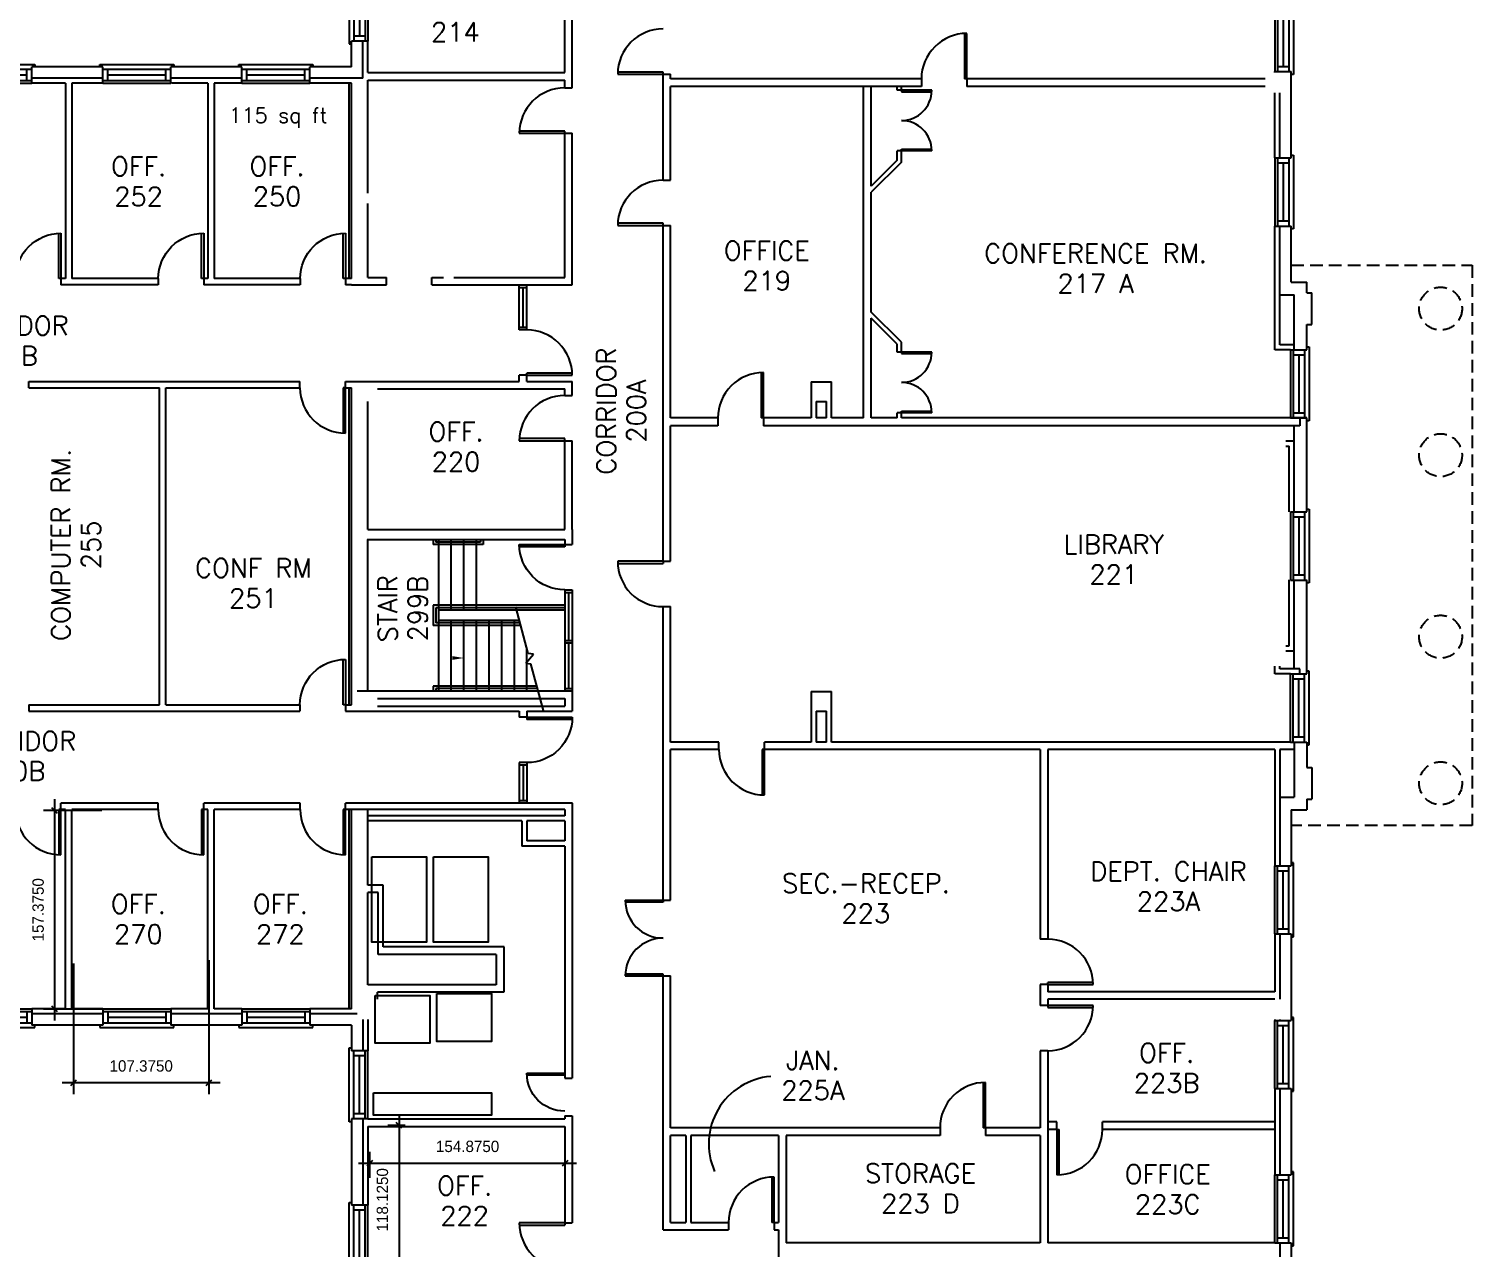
# Model space of a CAD drawing. Extents: x 481 to 2778, y 95 to 2621.
# Drawn here: x 1634 to 2778, y 801 to 1768 of the extents above; entities that cross this region are included whole.
import ezdxf
from ezdxf.enums import TextEntityAlignment as Align

# ---------------------------------------------------------------- set-up
doc = ezdxf.new("R2010")
doc.units = 0
doc.header["$LTSCALE"] = 40
doc.header["$MEASUREMENT"] = 0
doc.linetypes.add('HIDDEN', pattern=[0.375, 0.25, -0.125])
doc.layers.get('0').update_dxf_attribs({"linetype": 'CONTINUOUS'})
doc.layers.get('DEFPOINTS').update_dxf_attribs({"linetype": 'CONTINUOUS'})
for name, color, linetype in [('A-AREA-IDEN', 3, 'CONTINUOUS'), ('A-CONC', 2, 'HIDDEN'), ('A-DOOR', 7, 'CONTINUOUS'), ('A-FLOR-STRS', 7, 'CONTINUOUS'), ('A-GLAZ', 2, 'CONTINUOUS'), ('A-STRS-RAIL', 7, 'CONTINUOUS'), ('A-WALL', 2, 'CONTINUOUS'), ('NEW_BATH', 7, 'CONTINUOUS')]:
    doc.layers.add(name, color=color, linetype=linetype)
doc.styles.add('SIMPLEX', font='simplex', dxfattribs={"height": 23})
doc.dimstyles.get("Standard").update_dxf_attribs({"dimtxt": 0.18, "dimasz": 0.18, "dimexe": 0.18, "dimexo": 0.0625, "dimgap": 0.09, "dimtad": 0, "dimtih": 1, "dimtoh": 1, "dimdec": 4, "dimzin": 0, "dimdsep": 46, "dimtxsty": 'Standard', "dimcen": 0.09, "dimadec": 0, "dimazin": 0, "dimtfac": 1, "dimtdec": 4, "dimtofl": 0, "dimtmove": 0, "dimatfit": 3, "dimfxl": 0, "dimtolj": 1, "dimtzin": 0, "dimarcsym": 0})

# ---------------------------------------------------------------- blocks, each defined once
blk = doc.blocks.new('Q')
at = {"layer": 'A-STRS-RAIL', "style": 'SIMPLEX'}
for tag, p in [('ROOM', (2.01, 4.02)), ('NUMBER', (2.01, -15.09))]:
    blk.add_attdef(tag, text='', height=12, dxfattribs=at).set_placement(p, align=Align.CENTER)
blk = doc.blocks.new('WDO')
at = {"layer": 'A-GLAZ'}
for p, q in [((2681.4, 408.1), (2681.4, 462.1)), ((2683.6, 408.1), (2683.6, 462.1)), ((2683.6, 458.1), (2692.6, 458.1)), ((2688.1, 412.1), (2688.1, 458.1)), ((2692.6, 408.1), (2692.6, 462.1)), ((2696.3, 464.4), (2694.4, 464.4)), ((2696.3, 405.8), (2696.3, 464.4)), ((2683.6, 412.1), (2692.6, 412.1)), ((2694.4, 405.8), (2696.3, 405.8))]:
    blk.add_line(p, q, dxfattribs=at)
at = {"layer": 'A-WALL'}
for p, q in [((2681.4, 462.1), (2694.4, 462.1)), ((2681.4, 408.1), (2694.4, 408.1))]:
    blk.add_line(p, q, dxfattribs=at)
blk = doc.blocks.new('AD03A', base_point=(6.133, 5.024))
for p, q in [((6.133, 6.024), (6.133, 5.024)), ((6.182, 5.024), (6.182, 6.022)), ((6.133, 5.024), (6.182, 5.024))]:
    blk.add_line(p, q)
blk.add_arc((6.133, 5.024), 1, 0, 90)
blk = doc.blocks.new('AD05A', base_point=(203.035, 424.492))
for p, q in [((203.035, 424.492), (203.084, 424.492)), ((203.035, 424.492), (203.035, 423.492)), ((203.084, 423.493), (203.084, 424.492))]:
    blk.add_line(p, q)
blk.add_arc((203.035, 424.492), 1, 270, 0)
blk = doc.blocks.new('AD04A', base_point=(489.664, 570.31))
for p, q in [((488.664, 571.31), (488.664, 570.31)), ((488.713, 570.31), (488.713, 571.309)), ((490.616, 570.31), (490.616, 571.309)), ((490.664, 571.31), (490.664, 570.31)), ((488.664, 570.31), (488.713, 570.31)), ((490.664, 570.31), (490.616, 570.31))]:
    blk.add_line(p, q)
for centre, start, end in [((488.664, 570.31), 0, 90), ((490.664, 570.31), 90, 180)]:
    blk.add_arc(centre, 1, start, end)
blk = doc.blocks.new('AD081', base_point=(976.415, 314.205))
for p, q in [((976.353, 314.849), (976.314, 314.205)), ((976.353, 314.849), (976.477, 313.561)), ((975.415, 314.205), (976.314, 314.205)), ((976.477, 313.561), (976.516, 314.205)), ((976.516, 314.205), (977.415, 314.205))]:
    blk.add_line(p, q)
blk = doc.blocks.new('*D49')
at = {"layer": 'DEFPOINTS', "color": 0}
for p in [(1937.9, 898.4), (1927.1, 780.3), (1939.3, 780.3)]:
    blk.add_point(p, dxfattribs=at)
at = {"layer": 'NEW_BATH', "color": 0, "lineweight": -2}
for p, q in [((1927.1, 907.4), (1927.1, 771.3)), ((1931.9, 898.4), (1918.1, 898.4)), ((1929.3, 896.1), (1924.8, 900.6)), ((1933.3, 780.3), (1918.1, 780.3)), ((1929.3, 778.1), (1924.8, 782.6))]:
    blk.add_line(p, q, dxfattribs=at)
at = {"layer": 'NEW_BATH', "color": 0, "insert": (1913.9, 839.4), "char_height": 9, "attachment_point": 5, "rotation": 90}
blk.add_mtext('\\A1;118.1250', dxfattribs=at)
blk = doc.blocks.new('*D50')
at = {"layer": 'DEFPOINTS', "color": 0}
for p in [(1669, 1032.7), (1776.3, 1035.5), (1776.3, 932.3)]:
    blk.add_point(p, dxfattribs=at)
at = {"layer": 'NEW_BATH', "color": 0, "lineweight": -2}
for p, q in [((1669, 1026.7), (1669, 923.3)), ((1776.3, 1029.5), (1776.3, 923.3)), ((1660, 932.3), (1785.3, 932.3)), ((1666.7, 930.1), (1671.2, 934.6)), ((1774.1, 930.1), (1778.5, 934.6))]:
    blk.add_line(p, q, dxfattribs=at)
at = {"layer": 'NEW_BATH', "color": 0, "insert": (1722.6, 945.5), "char_height": 9, "attachment_point": 5}
blk.add_mtext('\\A1;107.3750', dxfattribs=at)
blk = doc.blocks.new('*D51')
at = {"layer": 'DEFPOINTS', "color": 0}
for p in [(1654, 1148.1), (1697.5, 1148.1), (1702.9, 990.7)]:
    blk.add_point(p, dxfattribs=at)
at = {"layer": 'NEW_BATH', "color": 0, "lineweight": -2}
for p, q in [((1654, 981.7), (1654, 1157.1)), ((1691.5, 1148.1), (1645, 1148.1)), ((1656.3, 1145.9), (1651.8, 1150.3)), ((1696.9, 990.7), (1645, 990.7)), ((1656.3, 988.4), (1651.8, 992.9))]:
    blk.add_line(p, q, dxfattribs=at)
at = {"layer": 'NEW_BATH', "color": 0, "insert": (1640.9, 1069.4), "char_height": 9, "attachment_point": 5, "rotation": 90}
blk.add_mtext('\\A1;157.3750', dxfattribs=at)
blk = doc.blocks.new('*D52')
at = {"layer": 'DEFPOINTS', "color": 0}
for p in [(2058.8, 868.5), (1904, 850.9), (2058.8, 849.5)]:
    blk.add_point(p, dxfattribs=at)
at = {"layer": 'NEW_BATH', "color": 0, "lineweight": -2}
for p, q in [((1901.7, 866.3), (1906.2, 870.8)), ((1904, 856.9), (1904, 877.5)), ((2056.6, 866.3), (2061.1, 870.8)), ((2058.8, 855.5), (2058.8, 877.5)), ((1895, 868.5), (2067.8, 868.5))]:
    blk.add_line(p, q, dxfattribs=at)
at = {"layer": 'NEW_BATH', "color": 0, "insert": (1981.4, 881.7), "char_height": 9, "attachment_point": 5}
blk.add_mtext('\\A1;154.8750', dxfattribs=at)

msp = doc.modelspace()

# ---------------------------------------------------------------- linework, layer by layer
at = {"layer": 'A-AREA-IDEN'}
msp.add_arc((2226.13159, 883.81134), 53.56777, 94.70771113, 204.11249898, dxfattribs=at)
at = {"layer": 'A-CONC', "linetype": 'HIDDEN'}
for p, q in [((2634.39123, 1580.54654), (2777.89123, 1580.54654)), ((2777.89123, 1580.54654), (2777.89123, 1136.27358)), ((2777.89123, 1136.27358), (2634.39123, 1136.27358))]:
    msp.add_line(p, q, dxfattribs=at)
for centre in [(2752.89123, 1546.21574), (2752.89123, 1429.96574), (2752.89123, 1285.96574), (2752.89123, 1169.71574)]:
    msp.add_circle(centre, 17, dxfattribs=at)
at = {"layer": 'A-DOOR', "color": 7}
for p, q in [((2022.39123, 1529.32512), (2022.39123, 1564.96574)), ((2028.39123, 1529.32512), (2028.39123, 1564.96574)), ((2022.39123, 1186.10635), (2022.39123, 1153.96574)), ((2028.39123, 1186.10635), (2028.39123, 1153.96574))]:
    msp.add_line(p, q, dxfattribs=at)
at = {"layer": 'A-DOOR'}
for p, q in [((2022.39123, 1562.96574), (2028.39123, 1562.96574)), ((2025.39123, 1531.32512), (2025.39123, 1562.96574)), ((2028.39123, 1531.32512), (2022.39123, 1531.32512)), ((2028.39123, 1529.32512), (2022.39123, 1529.32512)), ((2058.39123, 1323.15014), (2058.39123, 1242.96574)), ((2058.39123, 1323.15014), (2064.39123, 1323.15014)), ((2058.39123, 1321.15014), (2064.39123, 1321.15014)), ((2061.39123, 1321.15014), (2061.39123, 1283.05794)), ((2064.39123, 1323.15014), (2064.39123, 1242.96574)), ((2058.39123, 1283.05794), (2064.39123, 1283.05794)), ((2058.39123, 1281.05794), (2064.39123, 1281.05794)), ((2061.39123, 1281.05794), (2061.39123, 1244.94913)), ((2058.39123, 1244.94913), (2064.39123, 1244.94913)), ((2028.39123, 1186.10635), (2022.39123, 1186.10635)), ((2028.39123, 1184.10635), (2022.39123, 1184.10635)), ((2025.39123, 1184.10635), (2025.39123, 1155.96574)), ((2022.39123, 1155.96574), (2028.39123, 1155.96574))]:
    msp.add_line(p, q, dxfattribs=at)
at = {"layer": 'A-FLOR-STRS'}
for p, q in [((1958.21681, 1362.96574), (1958.21681, 1242.96574)), ((1968.21681, 1362.96574), (1968.21681, 1306.96574)), ((1978.21681, 1362.96574), (1978.21681, 1306.96574)), ((1988.21681, 1362.96574), (1988.21681, 1306.96574)), ((1968.21681, 1298.96574), (1968.21681, 1242.96574)), ((1978.21681, 1298.96574), (1978.21681, 1242.96574)), ((1988.21681, 1298.96574), (1988.21681, 1242.96574)), ((1998.21681, 1298.96574), (1998.21681, 1242.96574)), ((2008.21681, 1298.96574), (2008.21681, 1242.96574)), ((2018.21681, 1298.96574), (2018.21681, 1242.96574)), ((2028.21681, 1276.3836), (2028.21681, 1242.96574))]:
    msp.add_line(p, q, dxfattribs=at)
msp.add_solid([(1969.2809, 1270.58965), (1969.2809, 1267.58965), (1978.2809, 1269.08965)], dxfattribs=at)
at = {"layer": 'A-STRS-RAIL'}
for p, q in [((1954.21681, 1362.96574), (1954.21681, 1359.09649)), ((1956.21681, 1362.96574), (1956.21681, 1361.09649)), ((1991.72423, 1362.96574), (1991.72423, 1361.09649)), ((1993.72423, 1362.96574), (1993.72423, 1359.09649)), ((1993.72423, 1359.09649), (1954.21681, 1359.09649)), ((1991.72423, 1361.09649), (1956.21681, 1361.09649)), ((2058.39123, 1310.96574), (1954.21681, 1310.96574)), ((1954.21681, 1310.96574), (1954.21681, 1294.96574)), ((2058.39123, 1308.96574), (1956.21681, 1308.96574)), ((1956.21681, 1308.96574), (1956.21681, 1296.96574)), ((2058.39123, 1306.96574), (1958.21681, 1306.96574)), ((2023.24463, 1294.96574), (1954.21681, 1294.96574)), ((2022.70948, 1296.96574), (1956.21681, 1296.96574)), ((2022.17432, 1298.96574), (1958.21681, 1298.96574)), ((2036.12338, 1246.83498), (1954.21681, 1246.83498)), ((1954.21681, 1246.83498), (1954.21681, 1242.96574)), ((2036.65853, 1244.83498), (1956.21681, 1244.83498)), ((1956.21681, 1244.83498), (1956.21681, 1242.96574))]:
    msp.add_line(p, q, dxfattribs=at)
at = {"layer": 'A-WALL'}
for p, q in [((2058.39123, 1733.46574), (2058.39123, 1802.57458)), ((2064.39123, 1721.27306), (2064.39123, 1802.57458)), ((1889.39123, 1737.96574), (1889.39123, 1758.38574)), ((1898.39123, 1728.96574), (1898.39123, 1758.38574)), ((1902.39123, 1733.46574), (1902.39123, 1758.38574)), ((1692.14123, 1737.96574), (1635.89123, 1737.96574)), ((1692.14123, 1728.96574), (1635.89123, 1728.96574)), ((1802.39123, 1737.96574), (1746.14123, 1737.96574)), ((1802.39123, 1728.96574), (1746.14123, 1728.96574)), ((1889.39123, 1737.96574), (1856.39123, 1737.96574)), ((1898.39123, 1728.96574), (1856.39123, 1728.96574)), ((1902.39123, 1733.46574), (2058.39123, 1733.46574)), ((2136.39123, 1648.07518), (2136.39123, 1732.07518)), ((2136.39123, 1732.07518), (2142.39123, 1732.07518)), ((2142.39123, 1728.46574), (2142.39123, 1732.07518)), ((2341.22269, 1728.46574), (2142.39123, 1728.46574)), ((2341.22269, 1728.46574), (2341.22269, 1722.46574)), ((2613.89123, 1728.46574), (2377.22269, 1728.46574)), ((2377.22269, 1728.46574), (2377.22269, 1722.46574)), ((2621.39123, 1733.46574), (2621.39123, 1734.21574)), ((2625.39123, 1733.46574), (2625.39123, 1734.21574)), ((2634.39123, 1665.71574), (2634.39123, 1734.21574)), ((1662.64123, 1724.96574), (1635.89123, 1724.96574)), ((1662.64123, 1724.96574), (1662.64123, 1569.96574)), ((1667.64123, 1724.96574), (1667.64123, 1569.96574)), ((1692.14123, 1724.96574), (1667.64123, 1724.96574)), ((1775.39123, 1724.96574), (1746.71072, 1724.96574)), ((1775.39123, 1724.96574), (1775.39123, 1569.96574)), ((1780.39123, 1724.96574), (1780.39123, 1569.96574)), ((1802.39123, 1724.96574), (1780.39123, 1724.96574)), ((1889.39123, 1724.96574), (1856.39123, 1724.96574)), ((1887.39123, 1569.96574), (1887.39123, 1724.96574)), ((1889.39123, 1569.96574), (1889.39123, 1724.96574)), ((1902.39123, 1727.46574), (2058.39123, 1727.46574)), ((1902.39123, 1637.6948), (1902.39123, 1727.46574)), ((2058.39123, 1721.27306), (2058.39123, 1727.46574)), ((2058.39123, 1721.27306), (2064.39123, 1721.27306)), ((2142.39123, 1648.07518), (2142.39123, 1722.46574)), ((2341.22269, 1722.46574), (2142.39123, 1722.46574)), ((2295.39123, 1459.46574), (2295.39123, 1722.46574)), ((2301.39123, 1643.41549), (2301.39123, 1722.46574)), ((2321.89123, 1722.46574), (2301.39123, 1722.46574)), ((2321.89123, 1719.38233), (2321.89123, 1722.46574)), ((2325.39123, 1719.38233), (2321.89123, 1719.38233)), ((2341.22269, 1722.46574), (2325.39123, 1722.46574)), ((2325.39123, 1719.38233), (2325.39123, 1722.46574)), ((2613.89123, 1722.46574), (2377.22269, 1722.46574)), ((2621.39123, 1665.71574), (2621.39123, 1717.46574)), ((2625.39123, 1665.71574), (2625.39123, 1717.46574)), ((2058.39123, 1570.96574), (2058.39123, 1685.27306)), ((2058.39123, 1685.27306), (2064.39123, 1685.27306)), ((2064.39123, 1564.96574), (2064.39123, 1685.27306)), ((2325.39123, 1671.38233), (2321.89123, 1671.38233)), ((2321.89123, 1663.91549), (2321.89123, 1671.38233)), ((2325.39123, 1662.46574), (2325.39123, 1671.38233)), ((2321.89123, 1663.91549), (2301.39123, 1643.41549)), ((2325.39123, 1662.46574), (2301.39123, 1638.46574)), ((2136.39123, 1648.07518), (2142.39123, 1648.07518)), ((2301.39123, 1543.46574), (2301.39123, 1638.46574)), ((1902.39123, 1570.96574), (1902.39123, 1629.6948)), ((2136.39123, 1345.84074), (2136.39123, 1612.07518)), ((2136.39123, 1612.07518), (2142.39123, 1612.07518)), ((2142.39123, 1459.46574), (2142.39123, 1612.07518)), ((2621.39123, 1513.46574), (2621.39123, 1611.71574)), ((2625.39123, 1517.46574), (2625.39123, 1611.71574)), ((2634.39123, 1567.21574), (2634.39123, 1611.71574)), ((1662.64123, 1569.96574), (1658.99176, 1569.96574)), ((1658.99176, 1569.96574), (1658.99176, 1564.96574)), ((1736.16847, 1569.96574), (1667.64123, 1569.96574)), ((1736.16847, 1569.96574), (1736.16847, 1564.96574)), ((1775.39123, 1569.96574), (1772.16847, 1569.96574)), ((1772.16847, 1569.96574), (1772.16847, 1564.96574)), ((1848.60465, 1569.96574), (1780.39123, 1569.96574)), ((1848.60465, 1569.96574), (1848.60465, 1564.96574)), ((1889.39123, 1569.96574), (1884.60465, 1569.96574)), ((1884.60465, 1569.96574), (1884.60465, 1564.96574)), ((1902.39123, 1570.96574), (1917.13554, 1570.96574)), ((1917.13554, 1564.96574), (1917.13554, 1570.96574)), ((1953.13554, 1564.96574), (1953.13554, 1570.96574)), ((1953.13554, 1570.96574), (1962.39123, 1570.96574)), ((1970.39123, 1570.96574), (2058.39123, 1570.96574)), ((1736.16847, 1564.96574), (1658.99176, 1564.96574)), ((1848.60465, 1564.96574), (1772.16847, 1564.96574)), ((1889.39123, 1564.96574), (1884.60465, 1564.96574)), ((1889.39123, 1564.96574), (1917.13554, 1564.96574)), ((1953.13554, 1564.96574), (2064.39123, 1564.96574)), ((2625.39123, 1557.21574), (2636.89123, 1557.21574)), ((2634.39123, 1567.21574), (2646.89123, 1567.21574)), ((2636.89123, 1513.46574), (2636.89123, 1557.21574)), ((2646.89123, 1558.71574), (2646.89123, 1567.21574)), ((2646.89123, 1558.71574), (2650.89123, 1558.71574)), ((2650.89123, 1533.71574), (2650.89123, 1558.71574)), ((2325.39123, 1519.46574), (2301.39123, 1543.46574)), ((2321.89123, 1518.01599), (2301.39123, 1538.51599)), ((2301.39123, 1459.46574), (2301.39123, 1538.51599)), ((2646.89123, 1513.46574), (2646.89123, 1533.71574)), ((2646.89123, 1533.71574), (2650.89123, 1533.71574)), ((2321.89123, 1511.6637), (2321.89123, 1518.01599)), ((2325.39123, 1511.6637), (2321.89123, 1511.6637)), ((2325.39123, 1511.6637), (2325.39123, 1519.46574)), ((2633.89123, 1513.46574), (2621.39123, 1513.46574)), ((2636.89123, 1517.46574), (2625.39123, 1517.46574)), ((1633.52829, 1488.46574), (1848.48123, 1488.46574)), ((1633.52829, 1483.46574), (1633.52829, 1488.46574)), ((1848.48123, 1483.46574), (1848.48123, 1488.46574)), ((1884.48123, 1488.46574), (2022.39123, 1488.46574)), ((1884.48123, 1483.46574), (1884.48123, 1488.46574)), ((2028.39123, 1493.32512), (2022.39123, 1493.32512)), ((2022.39123, 1488.46574), (2022.39123, 1493.32512)), ((2028.39123, 1488.46574), (2028.39123, 1493.32512)), ((2028.39123, 1488.46574), (2064.39123, 1488.46574)), ((2064.39123, 1477.32838), (2064.39123, 1488.46574)), ((2253.89123, 1488.05166), (2253.89123, 1459.46574)), ((2253.89123, 1488.05166), (2269.89123, 1488.05166)), ((2269.89123, 1459.46574), (2269.89123, 1488.05166)), ((1633.52829, 1483.46574), (1737.14123, 1483.46574)), ((1737.14123, 1231.96574), (1737.14123, 1483.46574)), ((1742.14123, 1231.96574), (1742.14123, 1483.46574)), ((1742.14123, 1483.46574), (1848.48123, 1483.46574)), ((1884.48123, 1483.46574), (1889.39123, 1483.46574)), ((1887.39123, 1231.96574), (1887.39123, 1483.46574)), ((1889.39123, 1231.96574), (1889.39123, 1483.46574)), ((1909.89123, 1482.46574), (2058.39123, 1482.46574)), ((2058.39123, 1477.32838), (2058.39123, 1482.46574)), ((2058.39123, 1477.32838), (2064.39123, 1477.32838)), ((1902.39123, 1370.96574), (1902.39123, 1472.46574)), ((2257.89123, 1472.46574), (2257.89123, 1459.46574)), ((2257.89123, 1472.46574), (2265.89123, 1472.46574)), ((2265.89123, 1459.46574), (2265.89123, 1472.46574)), ((2179.89569, 1459.46574), (2142.39123, 1459.46574)), ((2179.89569, 1459.46574), (2179.89569, 1453.21574)), ((2253.89123, 1459.46574), (2215.89569, 1459.46574)), ((2215.89569, 1459.46574), (2215.89569, 1453.21574)), ((2265.89123, 1459.46574), (2257.89123, 1459.46574)), ((2295.39123, 1459.46574), (2269.89123, 1459.46574)), ((2321.89123, 1459.46574), (2301.39123, 1459.46574)), ((2325.39123, 1463.6637), (2321.89123, 1463.6637)), ((2321.89123, 1459.46574), (2321.89123, 1463.6637)), ((2325.39123, 1459.46574), (2325.39123, 1463.6637)), ((2646.89123, 1459.46574), (2325.39123, 1459.46574)), ((2641.29647, 1459.46574), (2641.29647, 1453.21574)), ((2646.89123, 1384.96574), (2646.89123, 1459.46574)), ((2142.39123, 1345.84074), (2142.39123, 1453.21574)), ((2179.89569, 1453.21574), (2142.39123, 1453.21574)), ((2641.29647, 1453.21574), (2215.89569, 1453.21574)), ((2636.89123, 1384.96574), (2636.89123, 1453.21574)), ((2058.39123, 1370.96574), (2058.39123, 1441.32838)), ((2058.39123, 1441.32838), (2064.39123, 1441.32838)), ((2064.39123, 1370.96574), (2064.39123, 1441.32838)), ((2630.14123, 1441.21574), (2636.89123, 1441.21574)), ((2630.14123, 1437.21574), (2632.89123, 1437.21574)), ((2632.89123, 1384.96574), (2632.89123, 1437.21574)), ((1901.89123, 1362.96574), (2058.39123, 1362.96574)), ((1902.39123, 1370.96574), (2058.39123, 1370.96574)), ((1902.39123, 1242.96574), (1902.39123, 1362.96574)), ((2058.39123, 1362.96574), (2058.39123, 1359.15014)), ((2064.39123, 1370.96574), (2064.39123, 1359.15014)), ((2058.39123, 1359.15014), (2064.39123, 1359.15014)), ((2136.39123, 1345.84074), (2142.39123, 1345.84074)), ((2632.89123, 1278.71574), (2632.89123, 1330.96574)), ((2636.89123, 1260.46574), (2636.89123, 1330.96574)), ((2646.89123, 1256.46574), (2646.89123, 1330.96574)), ((2136.39123, 1076.92768), (2136.39123, 1309.84074)), ((2136.39123, 1309.84074), (2142.39123, 1309.84074)), ((2142.39123, 1202.46574), (2142.39123, 1309.84074)), ((2630.14123, 1278.71574), (2632.89123, 1278.71574)), ((2630.14123, 1274.71574), (2636.89123, 1274.71574)), ((2621.39123, 1256.46574), (2621.39123, 1262.71574)), ((2625.39123, 1260.46574), (2625.39123, 1262.71574)), ((2641.29647, 1260.46574), (2625.39123, 1260.46574)), ((2641.29647, 1256.46574), (2641.29647, 1260.46574)), ((2633.89123, 1256.46574), (2621.39123, 1256.46574)), ((1893.89123, 1242.96574), (2064.39123, 1242.96574)), ((1909.89123, 1236.96574), (2058.39123, 1236.96574)), ((2058.39123, 1236.96574), (2058.39123, 1230.96574)), ((2064.39123, 1242.96574), (2064.39123, 1226.96574)), ((2253.89123, 1242.55166), (2253.89123, 1202.46574)), ((2253.89123, 1242.55166), (2269.89123, 1242.55166)), ((2269.89123, 1202.46574), (2269.89123, 1242.55166)), ((1633.52829, 1231.96574), (1737.14123, 1231.96574)), ((1633.52829, 1231.96574), (1633.52829, 1226.96574)), ((1633.52829, 1226.96574), (1848.48123, 1226.96574)), ((1742.14123, 1231.96574), (1848.48123, 1231.96574)), ((1848.48123, 1231.96574), (1848.48123, 1226.96574)), ((1884.48123, 1231.96574), (1889.39123, 1231.96574)), ((1884.48123, 1231.96574), (1884.48123, 1226.96574)), ((1884.48123, 1226.96574), (2022.39123, 1226.96574)), ((1909.89123, 1230.96574), (2058.39123, 1230.96574)), ((2022.39123, 1226.96574), (2022.39123, 1222.10635)), ((2028.39123, 1226.96574), (2064.39123, 1226.96574)), ((2028.39123, 1226.96574), (2028.39123, 1222.10635)), ((2257.89123, 1226.96574), (2257.89123, 1202.46574)), ((2257.89123, 1226.96574), (2265.89123, 1226.96574)), ((2265.89123, 1202.46574), (2265.89123, 1226.96574)), ((2028.39123, 1222.10635), (2022.39123, 1222.10635)), ((2180.72954, 1202.46574), (2142.39123, 1202.46574)), ((2180.72954, 1196.46574), (2180.72954, 1202.46574)), ((2253.89123, 1202.46574), (2216.72954, 1202.46574)), ((2216.72954, 1196.46574), (2216.72954, 1202.46574)), ((2265.89123, 1202.46574), (2257.89123, 1202.46574)), ((2633.89123, 1202.46574), (2269.89123, 1202.46574)), ((2636.89123, 1202.46574), (2636.89123, 1158.71574)), ((2646.89123, 1202.46574), (2646.89123, 1182.21574)), ((2142.39123, 1076.92768), (2142.39123, 1196.46574)), ((2180.72954, 1196.46574), (2142.39123, 1196.46574)), ((2435.39123, 1196.46574), (2216.72954, 1196.46574)), ((2435.39123, 1196.46574), (2435.39123, 1046.0488)), ((2441.39123, 1196.46574), (2441.39123, 1046.0488)), ((2621.39123, 1196.46574), (2441.39123, 1196.46574)), ((2621.39123, 1196.46574), (2621.39123, 1104.21574)), ((2625.39123, 1196.46574), (2625.39123, 1104.21574)), ((2636.89123, 1196.46574), (2625.39123, 1196.46574)), ((2646.89123, 1182.21574), (2650.89123, 1182.21574)), ((2650.89123, 1182.21574), (2650.89123, 1157.21574)), ((2625.39123, 1158.71574), (2636.89123, 1158.71574)), ((2646.89123, 1157.21574), (2646.89123, 1148.71574)), ((2646.89123, 1157.21574), (2650.89123, 1157.21574)), ((1736.16847, 1153.96574), (1658.99176, 1153.96574)), ((1658.99176, 1148.96574), (1658.99176, 1153.96574)), ((1662.64123, 1148.96574), (1658.99176, 1148.96574)), ((1662.64123, 990.96574), (1662.64123, 1148.96574)), ((1736.16847, 1148.96574), (1667.64123, 1148.96574)), ((1667.64123, 990.96574), (1667.64123, 1148.96574)), ((1736.16847, 1148.96574), (1736.16847, 1153.96574)), ((1848.60465, 1153.96574), (1772.16847, 1153.96574)), ((1772.16847, 1148.96574), (1772.16847, 1153.96574)), ((1775.39123, 1148.96574), (1772.16847, 1148.96574)), ((1775.39123, 990.96574), (1775.39123, 1148.96574)), ((1780.39123, 990.96574), (1780.39123, 1148.96574)), ((1848.60465, 1148.96574), (1780.39123, 1148.96574)), ((1848.60465, 1148.96574), (1848.60465, 1153.96574)), ((2064.52509, 1153.96574), (1884.60465, 1153.96574)), ((1884.60465, 1148.96574), (1884.60465, 1153.96574)), ((2058.39123, 1148.96574), (1884.60465, 1148.96574)), ((1887.39123, 990.96574), (1887.39123, 1148.96574)), ((1889.39123, 990.96574), (1889.39123, 1148.96574)), ((1902.39123, 1089.01659), (1902.39123, 1148.96574)), ((2058.39123, 1148.96574), (2058.39123, 1143.96574)), ((2064.39123, 1153.96574), (2064.39123, 935.92889)), ((2634.39123, 1148.71574), (2646.89123, 1148.71574)), ((2634.39123, 1148.71574), (2634.39123, 1104.21574)), ((2058.39123, 1143.96574), (1902.39123, 1143.96574)), ((2024.39123, 1139.96574), (1902.39123, 1139.96574)), ((2024.39123, 1139.96574), (2024.39123, 1119.96574)), ((2028.39123, 1139.96574), (2028.39123, 1123.96574)), ((2058.39123, 1139.96574), (2028.39123, 1139.96574)), ((2058.39123, 1139.96574), (2058.39123, 1123.96574)), ((2058.39123, 1123.96574), (2028.39123, 1123.96574)), ((2058.39123, 1119.96574), (2024.39123, 1119.96574)), ((2058.39123, 1119.96574), (2058.39123, 935.92889)), ((1914.39123, 1089.01659), (1902.39123, 1089.01659)), ((1914.39123, 1039.96574), (1914.39123, 1089.01659)), ((1902.39123, 1009.96574), (1902.39123, 1083.01659)), ((1910.39123, 1083.01659), (1902.39123, 1083.01659)), ((1910.39123, 1033.96574), (1910.39123, 1083.01659)), ((2136.39123, 1076.92768), (2142.39123, 1076.92768)), ((2441.39123, 1046.0488), (2435.39123, 1046.0488)), ((2621.39123, 1050.21574), (2621.39123, 1004.46574)), ((2625.39123, 1050.21574), (2625.39123, 998.46574)), ((2634.39123, 1050.21574), (2634.39123, 981.71574)), ((2004.05433, 1033.96574), (1910.39123, 1033.96574)), ((2010.39123, 1039.96574), (1914.39123, 1039.96574)), ((2004.05433, 1033.96574), (2004.05433, 1009.96574)), ((2010.05433, 1039.96574), (2010.05433, 1003.96574)), ((2004.05433, 1009.96574), (1902.39123, 1009.96574)), ((2136.39123, 815.46574), (2136.39123, 1016.92768)), ((2136.39123, 1016.92768), (2142.39123, 1016.92768)), ((2142.39123, 896.46574), (2142.39123, 1016.92768)), ((2441.39123, 1010.0488), (2435.39123, 1010.0488)), ((2435.39123, 1010.0488), (2435.39123, 993.60881)), ((2441.39123, 1010.0488), (2441.39123, 1004.46574)), ((2010.05433, 1003.96574), (1909.89123, 1003.96574)), ((1909.89123, 998.46574), (1909.89123, 1003.96574)), ((2621.39123, 1004.46574), (2441.39123, 1004.46574)), ((2621.39123, 998.46574), (2441.39123, 998.46574)), ((2441.39123, 998.46574), (2441.39123, 993.60881)), ((1662.64123, 990.96574), (1635.89123, 990.96574)), ((1692.14123, 986.96574), (1635.89123, 986.96574)), ((1692.14123, 990.96574), (1667.64123, 990.96574)), ((1775.39123, 990.96574), (1746.14123, 990.96574)), ((1802.39123, 986.96574), (1746.14123, 986.96574)), ((1802.39123, 990.96574), (1780.39123, 990.96574)), ((1889.39123, 990.96574), (1856.39123, 990.96574)), ((1893.89123, 986.96574), (1856.39123, 986.96574)), ((2441.39123, 993.60881), (2435.39123, 993.60881)), ((1692.14123, 977.96574), (1635.89123, 977.96574)), ((1802.39123, 977.96574), (1746.14123, 977.96574)), ((1889.39123, 977.96574), (1856.39123, 977.96574)), ((1889.39123, 977.96574), (1889.39123, 957.54574)), ((1898.39123, 982.46574), (1898.39123, 957.54574)), ((1902.39123, 982.46574), (1902.39123, 957.54574)), ((2621.39123, 982.46574), (2621.39123, 981.71574)), ((2625.39123, 982.46574), (2625.39123, 981.71574)), ((2435.39123, 957.60881), (2435.39123, 896.46574)), ((2441.39123, 957.60881), (2435.39123, 957.60881)), ((2441.39123, 957.60881), (2441.39123, 805.21574)), ((2058.39123, 937.96574), (2058.39123, 935.92889)), ((2058.39123, 935.92889), (2064.39123, 935.92889)), ((2621.39123, 927.71574), (2621.39123, 859.21574)), ((2625.39123, 927.71574), (2625.39123, 859.21574)), ((2634.39123, 927.71574), (2634.39123, 859.21574)), ((2058.39123, 905.92889), (2058.39123, 903.54574)), ((2058.39123, 905.92889), (2064.39123, 905.92889)), ((2064.39123, 905.92889), (2064.39123, 821.06302)), ((1889.39123, 903.54574), (1889.39123, 835.04574)), ((1898.39123, 903.54574), (1898.39123, 835.04574)), ((1902.39123, 903.54574), (2058.39123, 903.54574)), ((1902.39123, 897.54574), (2058.39123, 897.54574)), ((1902.39123, 897.54574), (1902.39123, 835.04574)), ((2058.39123, 897.54574), (2058.39123, 821.06302)), ((2355.98682, 896.46574), (2142.39123, 896.46574)), ((2355.98682, 896.46574), (2355.98682, 890.46574)), ((2435.39123, 896.46574), (2391.98682, 896.46574)), ((2391.98682, 896.46574), (2391.98682, 890.46574)), ((2448.70891, 901.21574), (2441.39123, 901.21574)), ((2448.70891, 895.21574), (2441.39123, 895.21574)), ((2448.70891, 895.21574), (2448.70891, 901.21574)), ((2621.39123, 901.21574), (2484.70891, 901.21574)), ((2484.70891, 895.21574), (2484.70891, 901.21574)), ((2621.39123, 895.21574), (2484.70891, 895.21574)), ((2142.39123, 821.46574), (2142.39123, 890.46574)), ((2154.39123, 890.46574), (2142.39123, 890.46574)), ((2154.39123, 890.46574), (2154.39123, 821.46574)), ((2227.89123, 890.46574), (2158.39123, 890.46574)), ((2158.39123, 890.46574), (2158.39123, 821.46574)), ((2227.89123, 890.46574), (2227.89123, 821.46574)), ((2355.98682, 890.46574), (2233.89123, 890.46574)), ((2233.89123, 890.46574), (2233.89123, 805.21574)), ((2435.39123, 890.46574), (2391.98682, 890.46574)), ((2435.39123, 890.46574), (2435.39123, 805.21574)), ((2058.39123, 821.06302), (2064.39123, 821.06302)), ((2136.39123, 815.46574), (2188.38162, 815.46574)), ((2142.39123, 821.46574), (2154.39123, 821.46574)), ((2158.39123, 821.46574), (2188.38162, 821.46574)), ((2188.38162, 821.46574), (2188.38162, 815.46574)), ((2224.38162, 821.46574), (2227.89123, 821.46574)), ((2224.38162, 821.46574), (2224.38162, 815.46574)), ((2224.38162, 815.46574), (2227.89123, 815.46574)), ((2227.89123, 815.46574), (2227.89123, 793.51493)), ((2435.39123, 805.21574), (2233.89123, 805.21574)), ((2621.39123, 805.21574), (2441.39123, 805.21574)), ((2625.39123, 805.21574), (2625.39123, 753.46574)), ((2634.39123, 805.21574), (2634.39123, 736.71574))]:
    msp.add_line(p, q, dxfattribs=at)
at = {"layer": 'NEW_BATH'}
for points in [[(1905.34689, 1111.45472), (1948.81639, 1111.45472), (1948.81639, 1043.59865), (1905.34689, 1043.59865)], [(1954.25009, 1111.45472), (1997.7196, 1111.45472), (1997.7196, 1043.59865), (1954.25009, 1043.59865)], [(1908.06373, 1001.52788), (1951.53324, 1001.52788), (1951.53324, 963.52849), (1908.06373, 963.52849)], [(1956.96693, 1002.88501), (2000.43644, 1002.88501), (2000.43644, 964.88561), (1956.96693, 964.88561)], [(1906.70531, 924.17197), (2000.43644, 924.17197), (2000.43644, 906.52939), (1906.70531, 906.52939)]]:
    msp.add_lwpolyline(points, close=True, dxfattribs=at)

# ---------------------------------------------------------------- block references
at = {"layer": 'A-AREA-IDEN', "xscale": 1.25, "yscale": 1.25, "zscale": 1.25}
for p, values in [((1969.15769, 1776.98242), {'ROOM': 'OFF.', 'NUMBER': '214'}), ((1718.03079, 1646.46241), {'ROOM': 'OFF.', 'NUMBER': '252'}), ((1827.84422, 1646.5177), {'ROOM': 'OFF.', 'NUMBER': '250'}), ((2216.10656, 1579.67606), {'ROOM': 'OFFICE', 'NUMBER': '219'}), ((2476.80424, 1577.51193), {'ROOM': 'CONFERENCE RM.', 'NUMBER': '217 A'}), ((1612.07934, 1520.22466), {'ROOM': 'CORRIDOR', 'NUMBER': '200B'}), ((1969.73668, 1436.15609), {'ROOM': 'OFF.', 'NUMBER': '220'}), ((2491.23556, 1346.80474), {'ROOM': 'LIBRARY', 'NUMBER': '221'}), ((1809.023, 1327.87384), {'ROOM': 'CONF RM', 'NUMBER': '251'}), ((1618.01693, 1190.81126), {'ROOM': 'CORRIDOR', 'NUMBER': '200B'}), ((2534.59108, 1087.46077), {'ROOM': 'DEPT. CHAIR', 'NUMBER': '223A'}), ((2294.66469, 1077.90167), {'ROOM': 'SEC.-RECEP.', 'NUMBER': '223'}), ((1717.806, 1061.40603), {'ROOM': 'OFF.', 'NUMBER': '270'}), ((1830.40117, 1061.40603), {'ROOM': 'OFF.', 'NUMBER': '272'}), ((2533.14362, 943.39455), {'ROOM': 'OFF.', 'NUMBER': '223B'}), ((2252.68065, 937.55696), {'ROOM': 'JAN.', 'NUMBER': '225A'}), ((2337.94424, 847.79303), {'ROOM': 'STORAGE', 'NUMBER': '223 D'}), ((2534.0121, 847.21408), {'ROOM': 'OFFICE', 'NUMBER': '223C'}), ((1976.54564, 838.05446), {'ROOM': 'OFF.', 'NUMBER': '222'})]:
    msp.add_blockref('Q', p, dxfattribs=at).add_auto_attribs(values)
at = {"layer": 'A-AREA-IDEN', "xscale": 1.25, "yscale": 1.25, "zscale": 1.25, "rotation": 90}
for p, values in [((2103.83182, 1462.4889), {'ROOM': 'CORRIDOR', 'NUMBER': '200A'}), ((1671.39125, 1356.34549), {'ROOM': 'COMPUTER RM.', 'NUMBER': '255'}), ((1930.53427, 1305.81192), {'ROOM': 'STAIR', 'NUMBER': '299B'})]:
    msp.add_blockref('Q', p, dxfattribs=at).add_auto_attribs(values)
at = {"layer": 'A-DOOR', "zscale": 0.01}
for name, p, xscale, yscale, rotation in [('AD03A', (2136.39123, 1732.07518), 36, 36, 90), ('AD05A', (2377.22269, 1728.46574), 36, 36, 180), ('AD03A', (2058.39123, 1685.27306), 36, 36, 90), ('AD04A', (2325.39123, 1695.38233), 24, 24, 270.0000000000011), ('AD03A', (2136.39123, 1612.07518), 36, 36, 90), ('AD05A', (2028.39123, 1493.32512), 36, 36, 90.00000000000037), ('AD04A', (2325.39123, 1487.6637), 24, 24, 269.9999999999989), ('AD05A', (2215.89569, 1459.46574), 36, 36, 180), ('AD03A', (1884.48123, 1483.46574), 36, 36, 180), ('AD03A', (2058.39123, 1441.32838), 36, 36, 90), ('AD03A', (2058.39123, 1359.15014), -36, 36, 90), ('AD05A', (2136.39123, 1345.84074), 36, 36, 270), ('AD05A', (2028.39123, 1222.10635), -36, 36, 89.99999999999964), ('AD03A', (2216.72954, 1196.46574), 36, 36, 180), ('AD03A', (1658.99176, 1148.96574), 36, 36, 180), ('AD03A', (1772.16847, 1148.96574), 36, 36, 180), ('AD03A', (1884.60465, 1148.96574), 36, 36, 180), ('AD04A', (2136.39123, 1046.92768), 30, 30, 90), ('AD05A', (2441.39123, 1010.0488), 36, 36, 90), ('AD03A', (2441.39123, 993.60881), 36, 36, 270), ('AD03A', (2058.39123, 939.7008), -30, 30, 90), ('AD05A', (2391.98682, 896.46574), 36, 36, 180), ('AD05A', (2224.38162, 821.46574), 36, 36, 180), ('AD05A', (2058.39123, 821.06302), 36, 36, 270)]:
    msp.add_blockref(name, p, dxfattribs=dict(at, xscale=xscale, yscale=yscale, rotation=rotation))
at = {"layer": 'A-DOOR', "yscale": 36, "zscale": 0.01}
for name, p, xscale in [('AD03A', (1658.99176, 1569.96574), -36), ('AD03A', (1772.16847, 1569.96574), -36), ('AD03A', (1884.60465, 1569.96574), -36), ('AD03A', (1884.48123, 1231.96574), -36), ('AD05A', (2448.70891, 895.21574), 36)]:
    msp.add_blockref(name, p, dxfattribs=dict(at, xscale=xscale))
at = {"layer": 'A-FLOR-STRS', "xscale": 42.59253095904182, "yscale": 5.975410580585276, "zscale": 42.59253095904182, "rotation": 104.9339852203637}
msp.add_blockref('AD081', (2030.52628, 1268.61272), dxfattribs=at)
at = {"layer": 'A-GLAZ'}
for p, rotation in [((4583.78246, 2220.47648), 180), ((1173.80049, 3672.35697), 270.0000000000016), ((1284.05049, 3672.35697), 270.0000000000016), ((1394.30049, 3672.35697), 270.0000000000016)]:
    msp.add_blockref('WDO', p, dxfattribs=dict(at, rotation=rotation))
at = {"layer": 'A-GLAZ', "xscale": -1}
for p, rotation in [((-60, 2196.30648), 180), ((1173.80049, -956.42549), 269.9999999999984), ((1284.05049, -956.42549), 269.9999999999984), ((1394.30049, -956.42549), 269.9999999999984), ((-60, 2073.80648), 180), ((-47.5, 1921.55648), 180), ((-47.5, 1793.05648), 180)]:
    msp.add_blockref('WDO', p, dxfattribs=dict(at, rotation=rotation))
at = {"layer": 'A-GLAZ'}
for p in [(-47.5, 794.375), (-60, 642.125), (-60, 519.625), (-60, 397.125)]:
    msp.add_blockref('WDO', p, dxfattribs=at)
at = {"layer": 'A-GLAZ', "xscale": -1}
for p in [(4583.78246, 495.455), (4583.78246, 372.955)]:
    msp.add_blockref('WDO', p, dxfattribs=at)

# ---------------------------------------------------------------- texts
at = {"insert": (1792.04426, 1705.5676), "char_height": 12, "width": 163.796875, "attachment_point": 1, "style": 'SIMPLEX'}
msp.add_mtext('115 sq ft', dxfattribs=at)

# ---------------------------------------------------------------- dimensions: what is measured, and where the dimension line sits
at = {"layer": 'NEW_BATH'}
for base, p1, p2, picture, middle in [((1654.03876, 1148.097), (1702.94197, 990.67091), (1697.50829, 1148.097), '*D51', (1640.89876, 1069.38396)), ((1927.08165, 780.31709), (1937.94902, 898.38666), (1939.30744, 780.31709), '*D49', (1913.94165, 839.35187))]:
    dim = msp.add_linear_dim(base=base, p1=p1, p2=p2, angle=90, dimstyle='Standard', override={"dimscale": 96, "dimtxt": 0.09375, "dimasz": 0.09375, "dimexe": 0.09375, "dimtad": 1, "dimtih": 0, "dimtoh": 0, "dimrnd": 0.125, "dimzin": 1, "dimtsz": 0.0234, "dimdle": 0.09375}, dxfattribs=at)
    dim.commit()
    dim.dimension.update_dxf_attribs({"geometry": picture, "text_midpoint": middle})
for base, p1, p2, picture, middle in [((1776.29677, 932.31469), (1668.98141, 1032.74168), (1776.29677, 1035.45592), '*D50', (1722.63909, 945.45469)), ((2058.848607, 868.529986), (1903.988464, 850.887409), (2058.848607, 849.530284), '*D52', (1981.418535, 881.669986))]:
    dim = msp.add_linear_dim(base=base, p1=p1, p2=p2, dimstyle='Standard', override={"dimscale": 96, "dimtxt": 0.09375, "dimasz": 0.09375, "dimexe": 0.09375, "dimtad": 1, "dimtih": 0, "dimtoh": 0, "dimrnd": 0.125, "dimzin": 1, "dimtsz": 0.0234, "dimdle": 0.09375}, dxfattribs=at)
    dim.commit()
    dim.dimension.update_dxf_attribs({"geometry": picture, "text_midpoint": middle})

doc.saveas('drawing.dxf')
